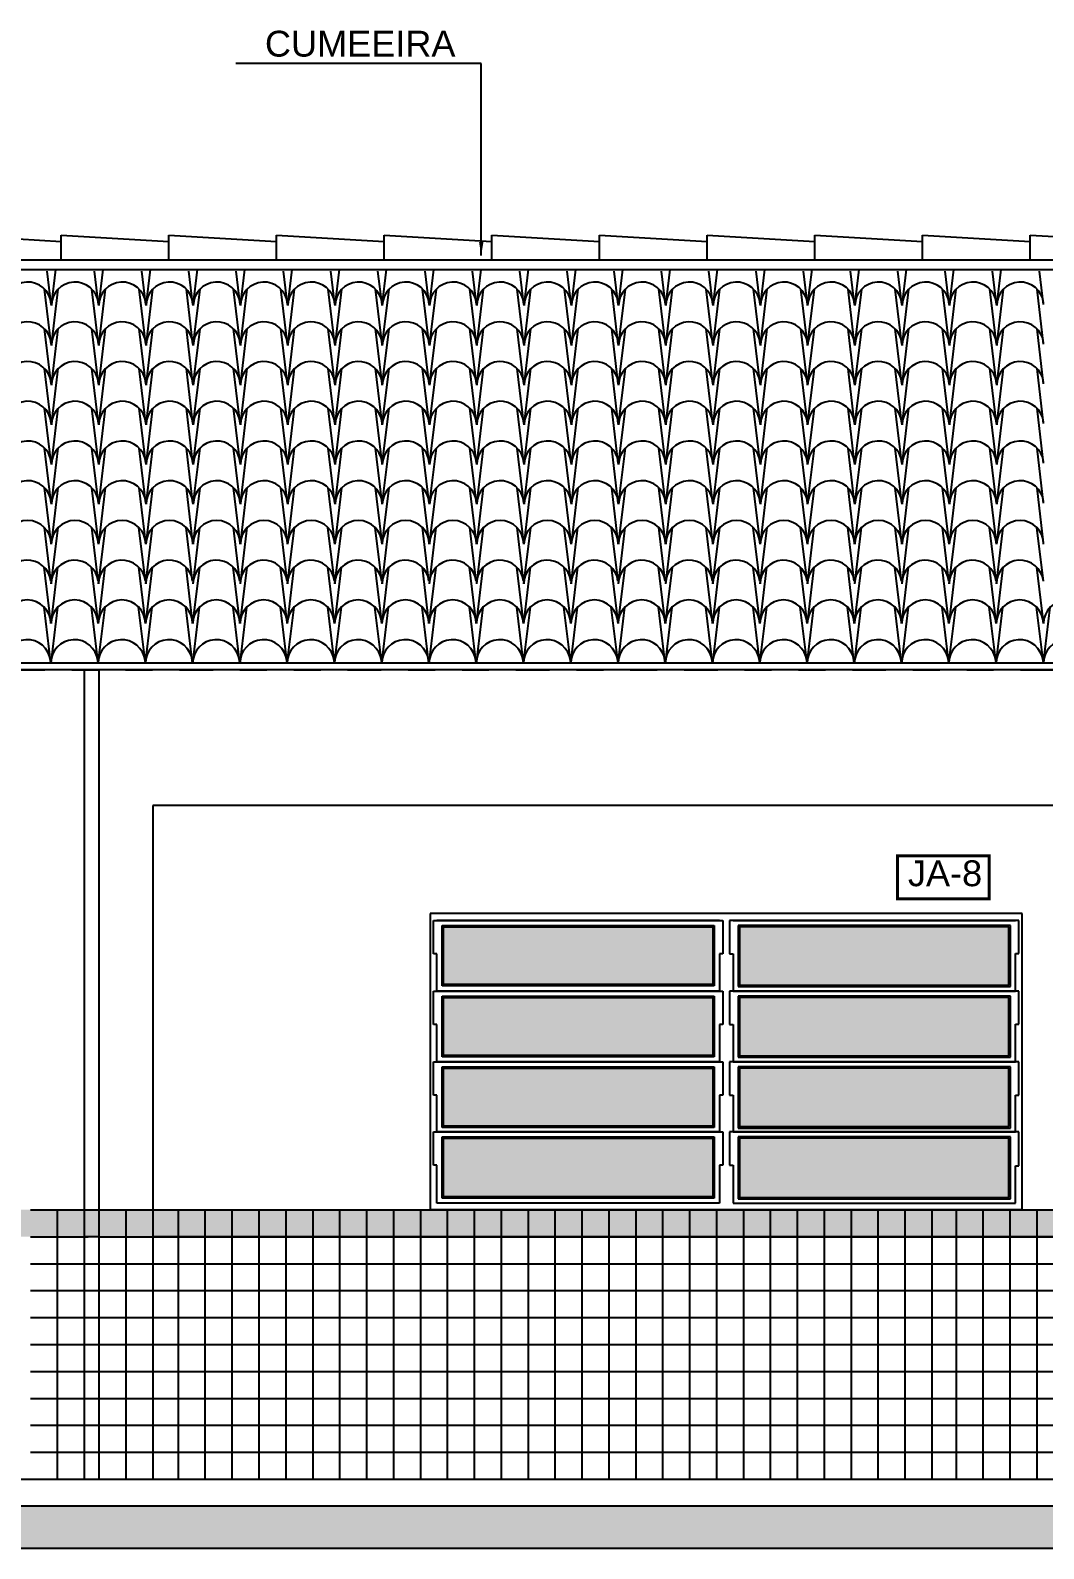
# Model space of a CAD drawing. Extents: x 183 to 373, y 23 to 105.
# Drawn here: x 240.95 to 244.71, y 46.32 to 51.96 of the extents above; entities that cross this region are included whole.
import ezdxf

# ---------------------------------------------------------------- set-up
doc = ezdxf.new("R2010")
doc.units = 0
doc.header["$LTSCALE"] = 0.005
doc.linetypes.add('C5', pattern=[60, 50, -5, 0, -5])
doc.linetypes.add('TRAÇO-2PTOS_P', pattern=[0.625, 0.25, -0.125, 0, -0.125, 0, -0.125])
doc.layers.get('0').update_dxf_attribs({"linetype": 'CONTINUOUS'})
for name, color, linetype in [('01', 1, 'CONTINUOUS'), ('0_HATCH', 1, 'CONTINUOUS'), ('252', 252, 'CONTINUOUS'), ('A-01', 1, 'CONTINUOUS'), ('A-CHAO_FACHADA', 8, 'CONTINUOUS'), ('A-COTAS', 1, 'CONTINUOUS'), ('A-HACH', 1, 'CONTINUOUS'), ('ARQ-EXO-1_100', 251, 'C5'), ('ARQ-SMB-1_100', 1, 'CONTINUOUS'), ('ARQ-TXT-1_075', 2, 'CONTINUOUS'), ('BL-AR-TELHA 2', 2, 'CONTINUOUS'), ('TELHA', 3, 'CONTINUOUS')]:
    doc.layers.add(name, color=color, linetype=linetype)
doc.styles.add('ESC-50-A20', font='arial.ttf', dxfattribs={"height": 0.1})
doc.styles.add('FNDE Texto Cota 0025', font='verdana.ttf', dxfattribs={"height": 0.04})
doc.dimstyles.new('FNDE 1-0025', dxfattribs={"dimscale": 5, "dimtxt": 0.04, "dimasz": 0.01, "dimexe": 0.15, "dimexo": 0.15, "dimgap": 0.005, "dimtad": 1, "dimzin": 1, "dimdsep": 46, "dimtxsty": 'FNDE Texto Cota 0025', "dimblk": 'tic', "dimcen": 0.015, "dimdle": 0.15, "dimse1": 1, "dimse2": 1, "dimclrd": 251, "dimclre": 251, "dimclrt": 256, "dimaunit": 1, "dimadec": 3, "dimazin": 0, "dimtfac": 1, "dimtix": 1, "dimtmove": 2, "dimatfit": 3, "dimfxl": 0.15, "dimtvp": 1, "dimtolj": 1, "dimtzin": 0, "dimarcsym": 0})

# ---------------------------------------------------------------- blocks, each defined once
blk = doc.blocks.new('tic')
at = {"color": 251}
for p, q in [((-1, 0), (1, 0)), ((0, -1), (0, 1))]:
    blk.add_line(p, q, dxfattribs=at)
blk.add_line((-0.6, -0.6), (0.6, 0.6))

msp = doc.modelspace()

# ---------------------------------------------------------------- hatches: boundary and pattern name
at = {"layer": '0_HATCH'}
h = msp.add_hatch(color=160, dxfattribs=at)
h.paths.add_polyline_path([(238.3977, 47.4803), (238.3977, 47.5803), (236.9564, 47.5803), (236.9564, 47.4803)])
h.paths.add_polyline_path([(240.9473, 47.4803), (240.9473, 47.5803), (238.5973, 47.5803), (238.5973, 47.4803)])
h.paths.add_polyline_path([(241.2023, 47.4803), (241.2023, 47.5803), (241.1473, 47.5803), (241.1473, 47.4803)])
h.paths.add_polyline_path([(245.4323, 47.5803), (245.4323, 47.4803), (248.2814, 47.4803), (248.2814, 47.5803)])
h.paths.add_polyline_path([(245.2323, 47.4803), (245.2323, 47.5803), (241.4023, 47.5803), (241.4023, 47.4803)])
h = msp.add_hatch(color=160, dxfattribs=at)
h.paths.add_polyline_path([(241.0473, 47.5803), (240.9473, 47.5803), (240.9473, 47.4803), (241.0473, 47.4803)])
h.paths.add_polyline_path([(241.1473, 47.5803), (241.0473, 47.5803), (241.0473, 47.4803), (241.1473, 47.4803)])
h = msp.add_hatch(color=160, dxfattribs=at)
h.paths.add_polyline_path([(241.3023, 47.5803), (241.2023, 47.5803), (241.2023, 47.4803), (241.3023, 47.4803)])
h.paths.add_polyline_path([(241.4023, 47.5803), (241.3023, 47.5803), (241.3023, 47.4803), (241.4023, 47.4803)])
at = {"layer": 'A-COTAS'}
h = msp.add_hatch(color=252, dxfattribs=at)
h.set_gradient(color1=(91, 91, 91), one_color=1, tint=1, name='INVHEMISPHERICAL')
h.paths.add_polyline_path([(242.4817, 48.6309), (242.4817, 48.4164), (243.4829, 48.4164), (243.4829, 48.6309)])
h.paths.add_polyline_path([(242.4817, 48.3684), (242.4817, 48.1539), (243.4829, 48.1539), (243.4829, 48.3684)])
h.paths.add_polyline_path([(242.4817, 48.1059), (242.4817, 47.8914), (243.4829, 47.8914), (243.4829, 48.1059)])
h.paths.add_polyline_path([(242.4817, 47.8459), (242.4817, 47.6289), (243.4829, 47.6289), (243.4829, 47.8459)])
h.paths.add_polyline_path([(244.5829, 48.4141), (244.5829, 48.6309), (243.5817, 48.6309), (243.5817, 48.4141)])
h.paths.add_polyline_path([(244.5829, 48.1516), (244.5829, 48.3684), (243.5817, 48.3684), (243.5817, 48.1516)])
h.paths.add_polyline_path([(244.5829, 47.8891), (244.5829, 48.1059), (243.5817, 48.1059), (243.5817, 47.8891)])
h.paths.add_polyline_path([(243.5817, 47.8459), (243.5817, 47.6266), (244.5829, 47.6266), (244.5829, 47.8459)])
at = {"layer": 'A-HACH'}
msp.add_hatch(color=254, dxfattribs=at).paths.add_polyline_path([(206.7713, 46.4803), (206.7713, 46.3223), (267.1607, 46.3223), (267.1607, 46.4803)])

# ---------------------------------------------------------------- linework, layer by layer
at = {"layer": '01', "color": 251}
for p, q in [((240.9473, 47.5803), (241.1473, 47.5803)), ((241.0473, 47.5803), (241.0473, 46.5803)), ((241.2023, 47.5803, 13.2905), (241.4023, 47.5803, 13.2905)), ((241.3023, 47.5803, 13.2905), (241.3023, 46.5803, 13.2905)), ((240.9473, 47.4803), (241.1473, 47.4803)), ((241.1473, 47.4803, -6.6453), (241.1623, 47.4803, -6.6453)), ((241.2023, 47.4803, 13.2905), (241.4023, 47.4803, 13.2905)), ((241.4023, 47.4803, -6.6453), (245.2323, 47.4803, -6.6453)), ((240.9473, 47.3803), (241.1473, 47.3803)), ((241.2023, 47.3803, 13.2905), (241.4023, 47.3803, 13.2905)), ((240.9473, 47.2803), (241.1473, 47.2803)), ((241.2023, 47.2803, 13.2905), (241.4023, 47.2803, 13.2905)), ((240.9473, 47.1803), (241.1473, 47.1803)), ((241.2023, 47.1803, 13.2905), (241.4023, 47.1803, 13.2905)), ((240.9473, 47.0803), (241.1473, 47.0803)), ((241.2023, 47.0803, 13.2905), (241.4023, 47.0803, 13.2905)), ((240.9473, 46.9803), (241.1473, 46.9803)), ((241.2023, 46.9803, 13.2905), (241.4023, 46.9803, 13.2905)), ((240.9473, 46.8803), (241.1473, 46.8803)), ((241.2023, 46.8803, 13.2905), (241.4023, 46.8803, 13.2905)), ((240.9473, 46.7803), (241.1473, 46.7803)), ((241.2023, 46.7803, 13.2905), (241.4023, 46.7803, 13.2905)), ((240.9473, 46.6803), (241.1473, 46.6803)), ((241.2023, 46.6803, 13.2905), (241.4023, 46.6803, 13.2905))]:
    msp.add_line(p, q, dxfattribs=at)
at = {"layer": '01', "color": 251, "elevation": 3.3226}
msp.add_lwpolyline([(241.3973, 47.5803), (241.4023, 47.5803)], dxfattribs=at)
at = {"layer": '252', "linetype": 'Continuous'}
for p, q in [((241.4973, 46.5803, 13.2905), (241.4973, 47.5803, 13.2905)), ((241.5973, 46.5803, 13.2905), (241.5973, 47.5803, 13.2905)), ((241.6973, 46.5803, 13.2905), (241.6973, 47.5803, 13.2905)), ((241.7973, 46.5803, 13.2905), (241.7973, 47.5803, 13.2905)), ((241.8973, 46.5803, 13.2905), (241.8973, 47.5803, 13.2905)), ((241.9973, 46.5803, 13.2905), (241.9973, 47.5803, 13.2905)), ((241.9973, 46.5803, 13.2905), (241.9973, 47.5803, 13.2905)), ((242.0973, 46.5803, 13.2905), (242.0973, 47.5803, 13.2905)), ((242.1973, 46.5803, 13.2905), (242.1973, 47.5803, 13.2905)), ((242.2973, 46.5803, 13.2905), (242.2973, 47.5803, 13.2905)), ((242.2973, 46.5803, 13.2905), (242.2973, 47.5803, 13.2905)), ((242.3973, 46.5803, 13.2905), (242.3973, 47.5803, 13.2905)), ((242.4973, 46.5803, 13.2905), (242.4973, 47.5803, 13.2905)), ((242.5973, 46.5803, 13.2905), (242.5973, 47.5803, 13.2905)), ((242.6973, 46.5803, 13.2905), (242.6973, 47.5803, 13.2905)), ((242.7973, 46.5803, 13.2905), (242.7973, 47.5803, 13.2905)), ((242.8973, 46.5803, 13.2905), (242.8973, 47.5803, 13.2905)), ((242.9973, 46.5803, 13.2905), (242.9973, 47.5803, 13.2905)), ((243.0973, 46.5803, 13.2905), (243.0973, 47.5803, 13.2905)), ((243.1973, 46.5803, 13.2905), (243.1973, 47.5803, 13.2905)), ((243.2973, 46.5803, 13.2905), (243.2973, 47.5803, 13.2905)), ((243.3973, 46.5803, 13.2905), (243.3973, 47.5803, 13.2905)), ((243.4973, 46.5803, 13.2905), (243.4973, 47.5803, 13.2905)), ((243.5973, 46.5803, 13.2905), (243.5973, 47.5803, 13.2905)), ((243.6973, 46.5803, 13.2905), (243.6973, 47.5803, 13.2905)), ((243.7973, 46.5803, 13.2905), (243.7973, 47.5803, 13.2905)), ((243.8973, 46.5803, 13.2905), (243.8973, 47.5803, 13.2905)), ((243.8973, 46.5803, 13.2905), (243.8973, 47.5803, 13.2905)), ((243.9973, 46.5803, 13.2905), (243.9973, 47.5803, 13.2905)), ((244.0973, 46.5803, 13.2905), (244.0973, 47.5803, 13.2905)), ((244.1973, 46.5803, 13.2905), (244.1973, 47.5803, 13.2905)), ((244.1973, 46.5803, 13.2905), (244.1973, 47.5803, 13.2905)), ((244.2973, 46.5803, 13.2905), (244.2973, 47.5803, 13.2905)), ((244.3873, 46.5803, 16.6132), (244.3873, 47.5803, 16.6132)), ((244.4873, 46.5803, 16.6132), (244.4873, 47.5803, 16.6132)), ((244.5873, 46.5803, 16.6132), (244.5873, 47.5803, 16.6132)), ((244.6873, 46.5803, 16.6132), (244.6873, 47.5803, 16.6132)), ((241.1473, 47.3803, -0.6434), (241.2023, 47.3803, -0.6523)), ((241.4023, 47.3803, -0.6848), (245.2323, 47.3803, -1.3071)), ((241.1473, 47.2803, -0.6434), (241.2023, 47.2803, -0.6523)), ((241.4023, 47.2803, -0.6848), (245.2323, 47.2803, -1.3071)), ((241.1473, 47.1803, -0.6434), (241.2023, 47.1803, -0.6523)), ((241.4023, 47.1803, -0.6848), (245.2323, 47.1803, -1.3071)), ((241.1473, 47.0803, -0.6434), (241.2023, 47.0803, -0.6523)), ((241.4023, 47.0803, -0.6848), (245.2323, 47.0803, -1.3071)), ((241.1473, 46.9803, -0.6434), (241.2023, 46.9803, -0.6523)), ((241.4023, 46.9803, -0.6848), (245.2323, 46.9803, -1.3071)), ((241.1473, 46.8803, -0.6434), (241.2023, 46.8803, -0.6523)), ((241.4023, 46.8803, -0.6848), (245.2323, 46.8803, -1.3071)), ((241.1473, 46.7803, -0.6434), (241.2023, 46.7803, -0.6523)), ((241.4023, 46.7803, -0.6848), (245.2323, 46.7803, -1.3071)), ((241.1473, 46.6803, -0.6434), (241.2023, 46.6803, -0.6523)), ((241.4023, 46.6803, -0.6848), (245.2323, 46.6803, -1.3071))]:
    msp.add_line(p, q, dxfattribs=at)
at = {"layer": '252', "linetype": 'Continuous', "elevation": 3.3226}
for points in [[(241.1473, 47.5803), (241.2023, 47.5803)], [(241.4023, 47.5803), (245.2323, 47.5803)], [(241.2023, 47.4803), (241.1473, 47.4803)], [(245.2323, 47.4803), (241.4023, 47.4803)]]:
    msp.add_lwpolyline(points, dxfattribs=at)
at = {"layer": 'A-01', "color": 3}
for p, q in [((240.6621, 51.1998), (241.0621, 51.1753)), ((241.0621, 51.1077), (241.0621, 51.1998)), ((241.0621, 51.1998), (241.4621, 51.1753)), ((241.4621, 51.1077), (241.4621, 51.1998)), ((241.4621, 51.1998), (241.8621, 51.1753)), ((241.8621, 51.1077), (241.8621, 51.1998)), ((241.8621, 51.1998), (242.2621, 51.1753)), ((242.2621, 51.1077), (242.2621, 51.1998)), ((242.2621, 51.1998), (242.6621, 51.1753)), ((242.6621, 51.1077), (242.6621, 51.1998)), ((242.6621, 51.1998), (243.0621, 51.1753)), ((243.0621, 51.1077), (243.0621, 51.1998)), ((243.0621, 51.1998), (243.4621, 51.1753)), ((243.4621, 51.1077), (243.4621, 51.1998)), ((243.4621, 51.1998), (243.8621, 51.1753)), ((243.8621, 51.1077), (243.8621, 51.1998)), ((243.8621, 51.1998), (244.2621, 51.1753)), ((244.2621, 51.1077), (244.2621, 51.1998)), ((244.2621, 51.1998), (244.6621, 51.1753)), ((244.6621, 51.1077), (244.6621, 51.1998)), ((244.6621, 51.1998), (245.0621, 51.1753)), ((212.5123, 51.1077), (261.8473, 51.1077)), ((212.5123, 51.0717), (261.8473, 51.0717)), ((241.1473, 49.5853), (241.1473, 46.5803)), ((241.2023, 46.5803, 13.2905), (241.2023, 49.5853, 13.2905)), ((241.4023, 49.0811, 13.2905), (241.4023, 46.5803, 13.2905)), ((245.2323, 49.0811), (241.4023, 49.0811))]:
    msp.add_line(p, q, dxfattribs=at)
at = {"layer": 'A-01', "color": 5}
msp.add_line((208.0123, 46.5803), (266.3623, 46.5803), dxfattribs=at)
at = {"layer": 'A-01', "color": 8}
msp.add_line((267.1607, 46.3223), (206.7713, 46.3223), dxfattribs=at)
at = {"layer": 'A-CHAO_FACHADA', "color": 6}
msp.add_line((267.1607, 46.4803), (206.7713, 46.4803), dxfattribs=at)
at = {"layer": 'A-COTAS'}
for p, q in [((244.6323, 48.6803, 19.9358), (242.4323, 48.6803, 19.9358)), ((242.4323, 48.6803, 19.9358), (242.4323, 47.5803, 19.9358)), ((242.445, 48.6549, 19.9358), (243.5196, 48.6549, 19.9358)), ((242.445, 48.5314, 19.9358), (242.445, 48.6549, 19.9358)), ((243.5069, 48.6549, 19.9358), (242.4577, 48.6549, 19.9358)), ((243.5196, 48.6549, 19.9358), (243.5196, 48.5314, 19.9358)), ((244.6196, 48.6549, 19.9358), (243.545, 48.6549, 19.9358)), ((243.545, 48.6549, 19.9358), (243.545, 48.5314, 19.9358)), ((243.5577, 48.6549, 19.9358), (244.6069, 48.6549, 19.9358)), ((244.6196, 48.5316, 19.9358), (244.6196, 48.6549, 19.9358)), ((244.6323, 47.5803, 19.9358), (244.6323, 48.6803, 19.9358)), ((242.4767, 48.6359, 19.9358), (243.4879, 48.6359, 19.9358)), ((242.4767, 48.4114, 19.9358), (242.4767, 48.6359, 19.9358)), ((242.4817, 48.6309, 19.9358), (243.4829, 48.6309, 19.9358)), ((242.4817, 48.4164, 19.9358), (242.4817, 48.6309, 19.9358)), ((243.4829, 48.6309, 19.9358), (243.4829, 48.4164, 19.9358)), ((243.4879, 48.6359, 19.9358), (243.4879, 48.4114, 19.9358)), ((244.5879, 48.6359, 19.9358), (243.5767, 48.6359, 19.9358)), ((243.5767, 48.6359, 19.9358), (243.5767, 48.4091, 19.9358)), ((244.5829, 48.6309, 19.9358), (243.5817, 48.6309, 19.9358)), ((243.5817, 48.6309, 19.9358), (243.5817, 48.4141, 19.9358)), ((244.5829, 48.4141, 19.9358), (244.5829, 48.6309, 19.9358)), ((244.5879, 48.4091, 19.9358), (244.5879, 48.6359, 19.9358)), ((242.4577, 48.5314, 19.9358), (242.445, 48.5314, 19.9358)), ((242.4577, 48.3924, 19.9358), (242.4577, 48.5314, 19.9358)), ((243.5196, 48.5314, 19.9358), (243.5069, 48.5314, 19.9358)), ((243.5069, 48.5314, 19.9358), (243.5069, 48.3924, 19.9358)), ((243.545, 48.5314, 19.9358), (243.5577, 48.5314, 19.9358)), ((243.5577, 48.5314, 19.9358), (243.5577, 48.3924, 19.9358)), ((244.6069, 48.3924, 19.9358), (244.6069, 48.5316, 19.9358)), ((244.6069, 48.5316, 19.9358), (244.6196, 48.5316, 19.9358)), ((242.445, 48.3924, 19.9358), (243.5196, 48.3924, 19.9358)), ((242.445, 48.2689, 19.9358), (242.445, 48.3924, 19.9358)), ((243.5069, 48.3924, 19.9358), (242.4577, 48.3924, 19.9358)), ((243.5069, 48.3924, 19.9358), (242.4577, 48.3924, 19.9358)), ((243.4879, 48.4114, 19.9358), (242.4767, 48.4114, 19.9358)), ((242.4767, 48.3734, 19.9358), (243.4879, 48.3734, 19.9358)), ((242.4767, 48.1489, 19.9358), (242.4767, 48.3734, 19.9358)), ((243.4829, 48.4164, 19.9358), (242.4817, 48.4164, 19.9358)), ((243.4879, 48.3734, 19.9358), (243.4879, 48.1489, 19.9358)), ((243.5196, 48.3924, 19.9358), (243.5196, 48.2689, 19.9358)), ((244.6196, 48.3924, 19.9358), (243.545, 48.3924, 19.9358)), ((243.545, 48.3924, 19.9358), (243.545, 48.2689, 19.9358)), ((243.5577, 48.3924, 19.9358), (244.6069, 48.3924, 19.9358)), ((243.5577, 48.3924, 19.9358), (244.6069, 48.3924, 19.9358)), ((243.5767, 48.4091, 19.9358), (244.5879, 48.4091, 19.9358)), ((244.5879, 48.3734, 19.9358), (243.5767, 48.3734, 19.9358)), ((243.5767, 48.3734, 19.9358), (243.5767, 48.1466, 19.9358)), ((243.5817, 48.4141, 19.9358), (244.5829, 48.4141, 19.9358)), ((244.5879, 48.1466, 19.9358), (244.5879, 48.3734, 19.9358)), ((244.6196, 48.2691, 19.9358), (244.6196, 48.3924, 19.9358)), ((242.4817, 48.3684, 19.9358), (243.4829, 48.3684, 19.9358)), ((242.4817, 48.1539, 19.9358), (242.4817, 48.3684, 19.9358)), ((243.4829, 48.3684, 19.9358), (243.4829, 48.1539, 19.9358)), ((244.5829, 48.3684, 19.9358), (243.5817, 48.3684, 19.9358)), ((243.5817, 48.3684, 19.9358), (243.5817, 48.1516, 19.9358)), ((244.5829, 48.1516, 19.9358), (244.5829, 48.3684, 19.9358)), ((242.4577, 48.2689, 19.9358), (242.445, 48.2689, 19.9358)), ((242.4577, 48.1299, 19.9358), (242.4577, 48.2689, 19.9358)), ((243.5196, 48.2689, 19.9358), (243.5069, 48.2689, 19.9358)), ((243.5069, 48.2689, 19.9358), (243.5069, 48.1299, 19.9358)), ((243.545, 48.2689, 19.9358), (243.5577, 48.2689, 19.9358)), ((243.5577, 48.2689, 19.9358), (243.5577, 48.1299, 19.9358)), ((244.6069, 48.1299, 19.9358), (244.6069, 48.2691, 19.9358)), ((244.6069, 48.2691, 19.9358), (244.6196, 48.2691, 19.9358)), ((243.4879, 48.1489, 19.9358), (242.4767, 48.1489, 19.9358)), ((243.4829, 48.1539, 19.9358), (242.4817, 48.1539, 19.9358)), ((243.5767, 48.1466, 19.9358), (244.5879, 48.1466, 19.9358)), ((243.5817, 48.1516, 19.9358), (244.5829, 48.1516, 19.9358)), ((242.445, 48.1299, 19.9358), (243.5196, 48.1299, 19.9358)), ((242.445, 48.0064, 19.9358), (242.445, 48.1299, 19.9358)), ((243.5069, 48.1299, 19.9358), (242.4577, 48.1299, 19.9358)), ((243.5069, 48.1299, 19.9358), (242.4577, 48.1299, 19.9358)), ((242.4767, 48.1109, 19.9358), (243.4879, 48.1109, 19.9358)), ((242.4767, 47.8864, 19.9358), (242.4767, 48.1109, 19.9358)), ((242.4817, 48.1059, 19.9358), (243.4829, 48.1059, 19.9358)), ((242.4817, 47.8914, 19.9358), (242.4817, 48.1059, 19.9358)), ((243.4829, 48.1059, 19.9358), (243.4829, 47.8914, 19.9358)), ((243.4879, 48.1109, 19.9358), (243.4879, 47.8864, 19.9358)), ((243.5196, 48.1299, 19.9358), (243.5196, 48.0064, 19.9358)), ((244.6196, 48.1299, 19.9358), (243.545, 48.1299, 19.9358)), ((243.545, 48.1299, 19.9358), (243.545, 48.0064, 19.9358)), ((243.5577, 48.1299, 19.9358), (244.6069, 48.1299, 19.9358)), ((243.5577, 48.1299, 19.9358), (244.6069, 48.1299, 19.9358)), ((244.5879, 48.1109, 19.9358), (243.5767, 48.1109, 19.9358)), ((243.5767, 48.1109, 19.9358), (243.5767, 47.8841, 19.9358)), ((244.5829, 48.1059, 19.9358), (243.5817, 48.1059, 19.9358)), ((243.5817, 48.1059, 19.9358), (243.5817, 47.8891, 19.9358)), ((244.5829, 47.8891, 19.9358), (244.5829, 48.1059, 19.9358)), ((244.5879, 47.8841, 19.9358), (244.5879, 48.1109, 19.9358)), ((244.6196, 48.0066, 19.9358), (244.6196, 48.1299, 19.9358)), ((242.4577, 48.0064, 19.9358), (242.445, 48.0064, 19.9358)), ((242.4577, 47.8699, 19.9358), (242.4577, 48.0064, 19.9358)), ((243.5196, 48.0064, 19.9358), (243.5069, 48.0064, 19.9358)), ((243.5069, 48.0064, 19.9358), (243.5069, 47.8699, 19.9358)), ((243.545, 48.0064, 19.9358), (243.5577, 48.0064, 19.9358)), ((243.5577, 48.0064, 19.9358), (243.5577, 47.8699, 19.9358)), ((244.6069, 47.8699, 19.9358), (244.6069, 48.0066, 19.9358)), ((244.6069, 48.0066, 19.9358), (244.6196, 48.0066, 19.9358)), ((242.445, 47.8699, 19.9358), (243.5196, 47.8699, 19.9358)), ((242.445, 47.7464, 19.9358), (242.445, 47.8699, 19.9358)), ((243.5069, 47.8699, 19.9358), (242.4577, 47.8699, 19.9358)), ((243.5069, 47.8699, 19.9358), (242.4577, 47.8699, 19.9358)), ((243.4879, 47.8864, 19.9358), (242.4767, 47.8864, 19.9358)), ((243.4829, 47.8914, 19.9358), (242.4817, 47.8914, 19.9358)), ((243.5196, 47.8699, 19.9358), (243.5196, 47.7464, 19.9358)), ((244.6196, 47.8699, 19.9358), (243.545, 47.8699, 19.9358)), ((243.545, 47.8699, 19.9358), (243.545, 47.7464, 19.9358)), ((243.5577, 47.8699, 19.9358), (244.6069, 47.8699, 19.9358)), ((243.5577, 47.8699, 19.9358), (244.6069, 47.8699, 19.9358)), ((243.5767, 47.8841, 19.9358), (244.5879, 47.8841, 19.9358)), ((243.5817, 47.8891, 19.9358), (244.5829, 47.8891, 19.9358)), ((244.6196, 47.7441, 19.9358), (244.6196, 47.8699, 19.9358)), ((242.4767, 47.8509, 19.9358), (243.4879, 47.8509, 19.9358)), ((242.4767, 47.6239, 19.9358), (242.4767, 47.8509, 19.9358)), ((242.4817, 47.8459, 19.9358), (243.4829, 47.8459, 19.9358)), ((242.4817, 47.6289, 19.9358), (242.4817, 47.8459, 19.9358)), ((243.4829, 47.8459, 19.9358), (243.4829, 47.6289, 19.9358)), ((243.4879, 47.8509, 19.9358), (243.4879, 47.6239, 19.9358)), ((244.5879, 47.8509, 19.9358), (243.5767, 47.8509, 19.9358)), ((243.5767, 47.8509, 19.9358), (243.5767, 47.6216, 19.9358)), ((244.5829, 47.8459, 19.9358), (243.5817, 47.8459, 19.9358)), ((243.5817, 47.8459, 19.9358), (243.5817, 47.6266, 19.9358)), ((244.5829, 47.6266, 19.9358), (244.5829, 47.8459, 19.9358)), ((244.5879, 47.6216, 19.9358), (244.5879, 47.8509, 19.9358)), ((242.4577, 47.7464, 19.9358), (242.445, 47.7464, 19.9358)), ((242.4577, 47.6049, 19.9358), (242.4577, 47.7464, 19.9358)), ((243.5196, 47.7464, 19.9358), (243.5069, 47.7464, 19.9358)), ((243.5069, 47.7464, 19.9358), (243.5069, 47.6049, 19.9358)), ((243.545, 47.7464, 19.9358), (243.5577, 47.7464, 19.9358)), ((243.5577, 47.7464, 19.9358), (243.5577, 47.6049, 19.9358)), ((244.6069, 47.6049, 19.9358), (244.6069, 47.7441, 19.9358)), ((244.6069, 47.7441, 19.9358), (244.6196, 47.7441, 19.9358)), ((244.6323, 47.5803, 19.9358), (242.4323, 47.5803, 19.9358)), ((243.5069, 47.6049, 19.9358), (242.4577, 47.6049, 19.9358)), ((243.4879, 47.6239, 19.9358), (242.4767, 47.6239, 19.9358)), ((243.4829, 47.6289, 19.9358), (242.4817, 47.6289, 19.9358)), ((243.5577, 47.6049, 19.9358), (244.6069, 47.6049, 19.9358)), ((243.5767, 47.6216, 19.9358), (244.5879, 47.6216, 19.9358)), ((243.5817, 47.6266, 19.9358), (244.5829, 47.6266, 19.9358))]:
    msp.add_line(p, q, dxfattribs=at)
at = {"layer": 'ARQ-EXO-1_100', "color": 252, "linetype": 'TRAÇO-2PTOS_P', "ltscale": 100}
for p, q in [((205.8759, 49.5853), (267.1857, 49.5853)), ((205.8759, 46.5803), (267.1857, 46.5803))]:
    msp.add_line(p, q, dxfattribs=at)
at = {"layer": 'ARQ-SMB-1_100', "color": 252, "ltscale": 10, "const_width": 0.0107, "elevation": 19.9358}
msp.add_lwpolyline([(244.1686, 48.7349), (244.5096, 48.7349), (244.5096, 48.8949), (244.1686, 48.8949)], close=True, dxfattribs=at)
at = {"layer": 'BL-AR-TELHA 2'}
for p, q in [((241.0247, 50.9423), (241.0098, 51.066)), ((241.0258, 50.9375), (241.0419, 51.0717)), ((241.2002, 50.9423), (241.1853, 51.066)), ((241.2014, 50.9375), (241.2175, 51.0717)), ((241.3758, 50.9423), (241.3609, 51.066)), ((241.3769, 50.9375), (241.3931, 51.0717)), ((241.5514, 50.9423), (241.5365, 51.066)), ((241.5525, 50.9375), (241.5687, 51.0717)), ((241.7269, 50.9423), (241.712, 51.066)), ((241.7281, 50.9375), (241.7442, 51.0717)), ((241.9025, 50.9423), (241.8876, 51.066)), ((241.9037, 50.9375), (241.9198, 51.0717)), ((242.0781, 50.9423), (242.0632, 51.066)), ((242.0792, 50.9375), (242.0954, 51.0717)), ((242.2537, 50.9423), (242.2387, 51.066)), ((242.2548, 50.9375), (242.2709, 51.0717)), ((242.4292, 50.9423), (242.4143, 51.066)), ((242.4304, 50.9375), (242.4465, 51.0717)), ((242.6048, 50.9423), (242.5899, 51.066)), ((242.6059, 50.9375), (242.6221, 51.0717)), ((242.7804, 50.9423), (242.7655, 51.066)), ((242.7815, 50.9375), (242.7976, 51.0717)), ((242.9559, 50.9423), (242.941, 51.066)), ((242.9571, 50.9375), (242.9732, 51.0717)), ((243.1315, 50.9423), (243.1166, 51.066)), ((243.1326, 50.9375), (243.1488, 51.0717)), ((243.3071, 50.9423), (243.2922, 51.066)), ((243.3082, 50.9375), (243.3244, 51.0717)), ((243.4826, 50.9423), (243.4677, 51.066)), ((243.4838, 50.9375), (243.4999, 51.0717)), ((243.6582, 50.9423), (243.6433, 51.066)), ((243.6593, 50.9375), (243.6755, 51.0717)), ((243.8338, 50.9423), (243.8189, 51.066)), ((243.8349, 50.9375), (243.8511, 51.0717)), ((244.0093, 50.9423), (243.9944, 51.066)), ((244.0105, 50.9375), (244.0266, 51.0717)), ((244.1849, 50.9423), (244.17, 51.066)), ((244.1861, 50.9375), (244.2022, 51.0717)), ((244.3605, 50.9423), (244.3456, 51.066)), ((244.3616, 50.9375), (244.3778, 51.0717)), ((244.5361, 50.9423), (244.5212, 51.066)), ((244.5372, 50.9375), (244.5533, 51.0717)), ((244.7116, 50.9423), (244.6967, 51.066)), ((241.0247, 50.7947), (241.0001, 50.9989)), ((241.0258, 50.79), (241.051, 50.9989)), ((241.2002, 50.7947), (241.1757, 50.9989)), ((241.2014, 50.79), (241.2265, 50.9989)), ((241.3758, 50.7947), (241.3512, 50.9989)), ((241.3769, 50.79), (241.4021, 50.9989)), ((241.5514, 50.7947), (241.5268, 50.9989)), ((241.5525, 50.79), (241.5777, 50.9989)), ((241.7269, 50.7947), (241.7024, 50.9989)), ((241.7281, 50.79), (241.7532, 50.9989)), ((241.9025, 50.7947), (241.8779, 50.9989)), ((241.9037, 50.79), (241.9288, 50.9989)), ((242.0781, 50.7947), (242.0535, 50.9989)), ((242.0792, 50.79), (242.1044, 50.9989)), ((242.2537, 50.7947), (242.2291, 50.9989)), ((242.2548, 50.79), (242.2799, 50.9989)), ((242.4292, 50.7947), (242.4046, 50.9989)), ((242.4304, 50.79), (242.4555, 50.9989)), ((242.6048, 50.7947), (242.5802, 50.9989)), ((242.6059, 50.79), (242.6311, 50.9989)), ((242.7804, 50.7947), (242.7558, 50.9989)), ((242.7815, 50.79), (242.8067, 50.9989)), ((242.9559, 50.7947), (242.9313, 50.9989)), ((242.9571, 50.79), (242.9822, 50.9989)), ((243.1315, 50.7947), (243.1069, 50.9989)), ((243.1326, 50.79), (243.1578, 50.9989)), ((243.3071, 50.7947), (243.2825, 50.9989)), ((243.3082, 50.79), (243.3334, 50.9989)), ((243.4826, 50.7947), (243.4581, 50.9989)), ((243.4838, 50.79), (243.5089, 50.9989)), ((243.6582, 50.7947), (243.6336, 50.9989)), ((243.6593, 50.79), (243.6845, 50.9989)), ((243.8338, 50.7947), (243.8092, 50.9989)), ((243.8349, 50.79), (243.8601, 50.9989)), ((244.0093, 50.7947), (243.9848, 50.9989)), ((244.0105, 50.79), (244.0356, 50.9989)), ((244.1849, 50.7947), (244.1603, 50.9989)), ((244.1861, 50.79), (244.2112, 50.9989)), ((244.3605, 50.7947), (244.3359, 50.9989)), ((244.3616, 50.79), (244.3868, 50.9989)), ((244.5361, 50.7947), (244.5115, 50.9989)), ((244.5372, 50.79), (244.5623, 50.9989)), ((244.7116, 50.7947), (244.687, 50.9989)), ((241.0247, 50.6472), (241.0001, 50.8514)), ((241.0258, 50.6424), (241.051, 50.8514)), ((241.2002, 50.6472), (241.1757, 50.8514)), ((241.2014, 50.6424), (241.2265, 50.8514)), ((241.3758, 50.6472), (241.3512, 50.8514)), ((241.3769, 50.6424), (241.4021, 50.8514)), ((241.5514, 50.6472), (241.5268, 50.8514)), ((241.5525, 50.6424), (241.5777, 50.8514)), ((241.7269, 50.6472), (241.7024, 50.8514)), ((241.7281, 50.6424), (241.7532, 50.8514)), ((241.9025, 50.6472), (241.8779, 50.8514)), ((241.9037, 50.6424), (241.9288, 50.8514)), ((242.0781, 50.6472), (242.0535, 50.8514)), ((242.0792, 50.6424), (242.1044, 50.8514)), ((242.2537, 50.6472), (242.2291, 50.8514)), ((242.2548, 50.6424), (242.2799, 50.8514)), ((242.4292, 50.6472), (242.4046, 50.8514)), ((242.4304, 50.6424), (242.4555, 50.8514)), ((242.6048, 50.6472), (242.5802, 50.8514)), ((242.6059, 50.6424), (242.6311, 50.8514)), ((242.7804, 50.6472), (242.7558, 50.8514)), ((242.7815, 50.6424), (242.8067, 50.8514)), ((242.9559, 50.6472), (242.9313, 50.8514)), ((242.9571, 50.6424), (242.9822, 50.8514)), ((243.1315, 50.6472), (243.1069, 50.8514)), ((243.1326, 50.6424), (243.1578, 50.8514)), ((243.3071, 50.6472), (243.2825, 50.8514)), ((243.3082, 50.6424), (243.3334, 50.8514)), ((243.4826, 50.6472), (243.4581, 50.8514)), ((243.4838, 50.6424), (243.5089, 50.8514)), ((243.6582, 50.6472), (243.6336, 50.8514)), ((243.6593, 50.6424), (243.6845, 50.8514)), ((243.8338, 50.6472), (243.8092, 50.8514)), ((243.8349, 50.6424), (243.8601, 50.8514)), ((244.0093, 50.6472), (243.9848, 50.8514)), ((244.0105, 50.6424), (244.0356, 50.8514)), ((244.1849, 50.6472), (244.1603, 50.8514)), ((244.1861, 50.6424), (244.2112, 50.8514)), ((244.3605, 50.6472), (244.3359, 50.8514)), ((244.3616, 50.6424), (244.3868, 50.8514)), ((244.5361, 50.6472), (244.5115, 50.8514)), ((244.5372, 50.6424), (244.5623, 50.8514)), ((244.7116, 50.6472), (244.687, 50.8514)), ((241.0247, 50.4996), (241.0001, 50.7038)), ((241.0258, 50.4949), (241.051, 50.7038)), ((241.2002, 50.4996), (241.1757, 50.7038)), ((241.2014, 50.4949), (241.2265, 50.7038)), ((241.3758, 50.4996), (241.3512, 50.7038)), ((241.3769, 50.4949), (241.4021, 50.7038)), ((241.5514, 50.4996), (241.5268, 50.7038)), ((241.5525, 50.4949), (241.5777, 50.7038)), ((241.7269, 50.4996), (241.7024, 50.7038)), ((241.7281, 50.4949), (241.7532, 50.7038)), ((241.9025, 50.4996), (241.8779, 50.7038)), ((241.9037, 50.4949), (241.9288, 50.7038)), ((242.0781, 50.4996), (242.0535, 50.7038)), ((242.0792, 50.4949), (242.1044, 50.7038)), ((242.2537, 50.4996), (242.2291, 50.7038)), ((242.2548, 50.4949), (242.2799, 50.7038)), ((242.4292, 50.4996), (242.4046, 50.7038)), ((242.4304, 50.4949), (242.4555, 50.7038)), ((242.6048, 50.4996), (242.5802, 50.7038)), ((242.6059, 50.4949), (242.6311, 50.7038)), ((242.7804, 50.4996), (242.7558, 50.7038)), ((242.7815, 50.4949), (242.8067, 50.7038)), ((242.9559, 50.4996), (242.9313, 50.7038)), ((242.9571, 50.4949), (242.9822, 50.7038)), ((243.1315, 50.4996), (243.1069, 50.7038)), ((243.1326, 50.4949), (243.1578, 50.7038)), ((243.3071, 50.4996), (243.2825, 50.7038)), ((243.3082, 50.4949), (243.3334, 50.7038)), ((243.4826, 50.4996), (243.4581, 50.7038)), ((243.4838, 50.4949), (243.5089, 50.7038)), ((243.6582, 50.4996), (243.6336, 50.7038)), ((243.6593, 50.4949), (243.6845, 50.7038)), ((243.8338, 50.4996), (243.8092, 50.7038)), ((243.8349, 50.4949), (243.8601, 50.7038)), ((244.0093, 50.4996), (243.9848, 50.7038)), ((244.0105, 50.4949), (244.0356, 50.7038)), ((244.1849, 50.4996), (244.1603, 50.7038)), ((244.1861, 50.4949), (244.2112, 50.7038)), ((244.3605, 50.4996), (244.3359, 50.7038)), ((244.3616, 50.4949), (244.3868, 50.7038)), ((244.5361, 50.4996), (244.5115, 50.7038)), ((244.5372, 50.4949), (244.5623, 50.7038)), ((244.7116, 50.4996), (244.687, 50.7038)), ((241.0247, 50.3521), (241.0001, 50.5563)), ((241.0258, 50.3473), (241.051, 50.5563)), ((241.2002, 50.3521), (241.1757, 50.5563)), ((241.2014, 50.3473), (241.2265, 50.5563)), ((241.3758, 50.3521), (241.3512, 50.5563)), ((241.3769, 50.3473), (241.4021, 50.5563)), ((241.5514, 50.3521), (241.5268, 50.5563)), ((241.5525, 50.3473), (241.5777, 50.5563)), ((241.7269, 50.3521), (241.7024, 50.5563)), ((241.7281, 50.3473), (241.7532, 50.5563)), ((241.9025, 50.3521), (241.8779, 50.5563)), ((241.9037, 50.3473), (241.9288, 50.5563)), ((242.0781, 50.3521), (242.0535, 50.5563)), ((242.0792, 50.3473), (242.1044, 50.5563)), ((242.2537, 50.3521), (242.2291, 50.5563)), ((242.2548, 50.3473), (242.2799, 50.5563)), ((242.4292, 50.3521), (242.4046, 50.5563)), ((242.4304, 50.3473), (242.4555, 50.5563)), ((242.6048, 50.3521), (242.5802, 50.5563)), ((242.6059, 50.3473), (242.6311, 50.5563)), ((242.7804, 50.3521), (242.7558, 50.5563)), ((242.7815, 50.3473), (242.8067, 50.5563)), ((242.9559, 50.3521), (242.9313, 50.5563)), ((242.9571, 50.3473), (242.9822, 50.5563)), ((243.1315, 50.3521), (243.1069, 50.5563)), ((243.1326, 50.3473), (243.1578, 50.5563)), ((243.3071, 50.3521), (243.2825, 50.5563)), ((243.3082, 50.3473), (243.3334, 50.5563)), ((243.4826, 50.3521), (243.4581, 50.5563)), ((243.4838, 50.3473), (243.5089, 50.5563)), ((243.6582, 50.3521), (243.6336, 50.5563)), ((243.6593, 50.3473), (243.6845, 50.5563)), ((243.8338, 50.3521), (243.8092, 50.5563)), ((243.8349, 50.3473), (243.8601, 50.5563)), ((244.0093, 50.3521), (243.9848, 50.5563)), ((244.0105, 50.3473), (244.0356, 50.5563)), ((244.1849, 50.3521), (244.1603, 50.5563)), ((244.1861, 50.3473), (244.2112, 50.5563)), ((244.3605, 50.3521), (244.3359, 50.5563)), ((244.3616, 50.3473), (244.3868, 50.5563)), ((244.5361, 50.3521), (244.5115, 50.5563)), ((244.5372, 50.3473), (244.5623, 50.5563)), ((244.7116, 50.3521), (244.687, 50.5563)), ((241.0247, 50.2045), (241.0001, 50.4087)), ((241.0258, 50.1998), (241.051, 50.4087)), ((241.2002, 50.2045), (241.1757, 50.4087)), ((241.2014, 50.1998), (241.2265, 50.4087)), ((241.3758, 50.2045), (241.3512, 50.4087)), ((241.3769, 50.1998), (241.4021, 50.4087)), ((241.5514, 50.2045), (241.5268, 50.4087)), ((241.5525, 50.1998), (241.5777, 50.4087)), ((241.7269, 50.2045), (241.7024, 50.4087)), ((241.7281, 50.1998), (241.7532, 50.4087)), ((241.9025, 50.2045), (241.8779, 50.4087)), ((241.9037, 50.1998), (241.9288, 50.4087)), ((242.0781, 50.2045), (242.0535, 50.4087)), ((242.0792, 50.1998), (242.1044, 50.4087)), ((242.2537, 50.2045), (242.2291, 50.4087)), ((242.2548, 50.1998), (242.2799, 50.4087)), ((242.4292, 50.2045), (242.4046, 50.4087)), ((242.4304, 50.1998), (242.4555, 50.4087)), ((242.6048, 50.2045), (242.5802, 50.4087)), ((242.6059, 50.1998), (242.6311, 50.4087)), ((242.7804, 50.2045), (242.7558, 50.4087)), ((242.7815, 50.1998), (242.8067, 50.4087)), ((242.9559, 50.2045), (242.9313, 50.4087)), ((242.9571, 50.1998), (242.9822, 50.4087)), ((243.1315, 50.2045), (243.1069, 50.4087)), ((243.1326, 50.1998), (243.1578, 50.4087)), ((243.3071, 50.2045), (243.2825, 50.4087)), ((243.3082, 50.1998), (243.3334, 50.4087)), ((243.4826, 50.2045), (243.4581, 50.4087)), ((243.4838, 50.1998), (243.5089, 50.4087)), ((243.6582, 50.2045), (243.6336, 50.4087)), ((243.6593, 50.1998), (243.6845, 50.4087)), ((243.8338, 50.2045), (243.8092, 50.4087)), ((243.8349, 50.1998), (243.8601, 50.4087)), ((244.0093, 50.2045), (243.9848, 50.4087)), ((244.0105, 50.1998), (244.0356, 50.4087)), ((244.1849, 50.2045), (244.1603, 50.4087)), ((244.1861, 50.1998), (244.2112, 50.4087)), ((244.3605, 50.2045), (244.3359, 50.4087)), ((244.3616, 50.1998), (244.3868, 50.4087)), ((244.5361, 50.2045), (244.5115, 50.4087)), ((244.5372, 50.1998), (244.5623, 50.4087)), ((244.7116, 50.2045), (244.687, 50.4087)), ((241.0247, 50.057), (241.0001, 50.2612)), ((241.0258, 50.0522), (241.051, 50.2612)), ((241.2002, 50.057), (241.1757, 50.2612)), ((241.2014, 50.0522), (241.2265, 50.2612)), ((241.3758, 50.057), (241.3512, 50.2612)), ((241.3769, 50.0522), (241.4021, 50.2612)), ((241.5514, 50.057), (241.5268, 50.2612)), ((241.5525, 50.0522), (241.5777, 50.2612)), ((241.7269, 50.057), (241.7024, 50.2612)), ((241.7281, 50.0522), (241.7532, 50.2612)), ((241.9025, 50.057), (241.8779, 50.2612)), ((241.9037, 50.0522), (241.9288, 50.2612)), ((242.0781, 50.057), (242.0535, 50.2612)), ((242.0792, 50.0522), (242.1044, 50.2612)), ((242.2537, 50.057), (242.2291, 50.2612)), ((242.2548, 50.0522), (242.2799, 50.2612)), ((242.4292, 50.057), (242.4046, 50.2612)), ((242.4304, 50.0522), (242.4555, 50.2612)), ((242.6048, 50.057), (242.5802, 50.2612)), ((242.6059, 50.0522), (242.6311, 50.2612)), ((242.7804, 50.057), (242.7558, 50.2612)), ((242.7815, 50.0522), (242.8067, 50.2612)), ((242.9559, 50.057), (242.9313, 50.2612)), ((242.9571, 50.0522), (242.9822, 50.2612)), ((243.1315, 50.057), (243.1069, 50.2612)), ((243.1326, 50.0522), (243.1578, 50.2612)), ((243.3071, 50.057), (243.2825, 50.2612)), ((243.3082, 50.0522), (243.3334, 50.2612)), ((243.4826, 50.057), (243.4581, 50.2612)), ((243.4838, 50.0522), (243.5089, 50.2612)), ((243.6582, 50.057), (243.6336, 50.2612)), ((243.6593, 50.0522), (243.6845, 50.2612)), ((243.8338, 50.057), (243.8092, 50.2612)), ((243.8349, 50.0522), (243.8601, 50.2612)), ((244.0093, 50.057), (243.9848, 50.2612)), ((244.0105, 50.0522), (244.0356, 50.2612)), ((244.1849, 50.057), (244.1603, 50.2612)), ((244.1861, 50.0522), (244.2112, 50.2612)), ((244.3605, 50.057), (244.3359, 50.2612)), ((244.3616, 50.0522), (244.3868, 50.2612)), ((244.5361, 50.057), (244.5115, 50.2612)), ((244.5372, 50.0522), (244.5623, 50.2612)), ((244.7116, 50.057), (244.687, 50.2612)), ((241.0235, 49.9142), (240.9995, 50.1136)), ((241.0252, 49.9047), (241.0504, 50.1136)), ((241.1991, 49.9142), (241.1751, 50.1136)), ((241.2008, 49.9047), (241.226, 50.1136)), ((241.3747, 49.9142), (241.3507, 50.1136)), ((241.3764, 49.9047), (241.4015, 50.1136)), ((241.5502, 49.9142), (241.5262, 50.1136)), ((241.5519, 49.9047), (241.5771, 50.1136)), ((241.7258, 49.9142), (241.7018, 50.1136)), ((241.7275, 49.9047), (241.7527, 50.1136)), ((241.9014, 49.9142), (241.8774, 50.1136)), ((241.9031, 49.9047), (241.9282, 50.1136)), ((242.0769, 49.9142), (242.0529, 50.1136)), ((242.0787, 49.9047), (242.1038, 50.1136)), ((242.2525, 49.9142), (242.2285, 50.1136)), ((242.2542, 49.9047), (242.2794, 50.1136)), ((242.4281, 49.9142), (242.4041, 50.1136)), ((242.4298, 49.9047), (242.4549, 50.1136)), ((242.6037, 49.9142), (242.5796, 50.1136)), ((242.6054, 49.9047), (242.6305, 50.1136)), ((242.7792, 49.9142), (242.7552, 50.1136)), ((242.7809, 49.9047), (242.8061, 50.1136)), ((242.9548, 49.9142), (242.9308, 50.1136)), ((242.9565, 49.9047), (242.9817, 50.1136)), ((243.1304, 49.9142), (243.1063, 50.1136)), ((243.1321, 49.9047), (243.1572, 50.1136)), ((243.3059, 49.9142), (243.2819, 50.1136)), ((243.3076, 49.9047), (243.3328, 50.1136)), ((243.4815, 49.9142), (243.4575, 50.1136)), ((243.4832, 49.9047), (243.5084, 50.1136)), ((243.6571, 49.9142), (243.6331, 50.1136)), ((243.6588, 49.9047), (243.6839, 50.1136)), ((243.8326, 49.9142), (243.8086, 50.1136)), ((243.8343, 49.9047), (243.8595, 50.1136)), ((244.0082, 49.9142), (243.9842, 50.1136)), ((244.0099, 49.9047), (244.0351, 50.1136)), ((244.1838, 49.9142), (244.1598, 50.1136)), ((244.1855, 49.9047), (244.2106, 50.1136)), ((244.3593, 49.9142), (244.3353, 50.1136)), ((244.3611, 49.9047), (244.3862, 50.1136)), ((244.5349, 49.9142), (244.5109, 50.1136)), ((244.5366, 49.9047), (244.5618, 50.1136)), ((244.7105, 49.9142), (244.6865, 50.1136)), ((241.0235, 49.7619), (240.9989, 49.9661)), ((241.0247, 49.7571), (241.0498, 49.9661)), ((241.1991, 49.7619), (241.1745, 49.9661)), ((241.2002, 49.7571), (241.2254, 49.9661)), ((241.3747, 49.7619), (241.3501, 49.9661)), ((241.3758, 49.7571), (241.401, 49.9661)), ((241.5502, 49.7619), (241.5257, 49.9661)), ((241.5514, 49.7571), (241.5765, 49.9661)), ((241.7258, 49.7619), (241.7012, 49.9661)), ((241.7269, 49.7571), (241.7521, 49.9661)), ((241.9014, 49.7619), (241.8768, 49.9661)), ((241.9025, 49.7571), (241.9277, 49.9661)), ((242.0769, 49.7619), (242.0524, 49.9661)), ((242.0781, 49.7571), (242.1032, 49.9661)), ((242.2525, 49.7619), (242.2279, 49.9661)), ((242.2537, 49.7571), (242.2788, 49.9661)), ((242.4281, 49.7619), (242.4035, 49.9661)), ((242.4292, 49.7571), (242.4544, 49.9661)), ((242.6037, 49.7619), (242.5791, 49.9661)), ((242.6048, 49.7571), (242.6299, 49.9661)), ((242.7792, 49.7619), (242.7546, 49.9661)), ((242.7804, 49.7571), (242.8055, 49.9661)), ((242.9548, 49.7619), (242.9302, 49.9661)), ((242.9559, 49.7571), (242.9811, 49.9661)), ((243.1304, 49.7619), (243.1058, 49.9661)), ((243.1315, 49.7571), (243.1567, 49.9661)), ((243.3059, 49.7619), (243.2813, 49.9661)), ((243.3071, 49.7571), (243.3322, 49.9661)), ((243.4815, 49.7619), (243.4569, 49.9661)), ((243.4826, 49.7571), (243.5078, 49.9661)), ((243.6571, 49.7619), (243.6325, 49.9661)), ((243.6582, 49.7571), (243.6834, 49.9661)), ((243.8326, 49.7619), (243.8081, 49.9661)), ((243.8338, 49.7571), (243.8589, 49.9661)), ((244.0082, 49.7619), (243.9836, 49.9661)), ((244.0093, 49.7571), (244.0345, 49.9661)), ((244.1838, 49.7619), (244.1592, 49.9661)), ((244.1849, 49.7571), (244.2101, 49.9661)), ((244.3593, 49.7619), (244.3348, 49.9661)), ((244.3605, 49.7571), (244.3856, 49.9661)), ((244.5349, 49.7619), (244.5103, 49.9661)), ((244.5361, 49.7571), (244.5612, 49.9661)), ((244.7105, 49.7619), (244.6859, 49.9661)), ((241.0235, 49.6096), (240.9984, 49.8185)), ((241.0241, 49.6096), (241.0492, 49.8185)), ((241.1991, 49.6096), (241.1739, 49.8185)), ((241.1997, 49.6096), (241.2248, 49.8185)), ((241.3747, 49.6096), (241.3495, 49.8185)), ((241.3752, 49.6096), (241.4004, 49.8185)), ((241.5502, 49.6096), (241.5251, 49.8185)), ((241.5508, 49.6096), (241.576, 49.8185)), ((241.7258, 49.6096), (241.7007, 49.8185)), ((241.7264, 49.6096), (241.7515, 49.8185)), ((241.9014, 49.6096), (241.8762, 49.8185)), ((241.9019, 49.6096), (241.9271, 49.8185)), ((242.0769, 49.6096), (242.0518, 49.8185)), ((242.0775, 49.6096), (242.1027, 49.8185)), ((242.2525, 49.6096), (242.2274, 49.8185)), ((242.2531, 49.6096), (242.2782, 49.8185)), ((242.4281, 49.6096), (242.4029, 49.8185)), ((242.4287, 49.6096), (242.4538, 49.8185)), ((242.6037, 49.6096), (242.5785, 49.8185)), ((242.6042, 49.6096), (242.6294, 49.8185)), ((242.7792, 49.6096), (242.7541, 49.8185)), ((242.7798, 49.6096), (242.8049, 49.8185)), ((242.9548, 49.6096), (242.9296, 49.8185)), ((242.9554, 49.6096), (242.9805, 49.8185)), ((243.1304, 49.6096), (243.1052, 49.8185)), ((243.1309, 49.6096), (243.1561, 49.8185)), ((243.3059, 49.6096), (243.2808, 49.8185)), ((243.3065, 49.6096), (243.3317, 49.8185)), ((243.4815, 49.6096), (243.4563, 49.8185)), ((243.4821, 49.6096), (243.5072, 49.8185)), ((243.6571, 49.6096), (243.6319, 49.8185)), ((243.6576, 49.6096), (243.6828, 49.8185)), ((243.8326, 49.6096), (243.8075, 49.8185)), ((243.8332, 49.6096), (243.8584, 49.8185)), ((244.0082, 49.6096), (243.9831, 49.8185)), ((244.0088, 49.6096), (244.0339, 49.8185)), ((244.1838, 49.6096), (244.1586, 49.8185)), ((244.1843, 49.6096), (244.2095, 49.8185)), ((244.3593, 49.6096), (244.3342, 49.8185)), ((244.3599, 49.6096), (244.3851, 49.8185)), ((244.5349, 49.6096), (244.5098, 49.8185)), ((244.5355, 49.6096), (244.5606, 49.8185)), ((244.7105, 49.6096), (244.6853, 49.8185)), ((244.7111, 49.6096), (244.7362, 49.8185))]:
    msp.add_line(p, q, dxfattribs=at)
for centre, start in [((240.9377, 50.9375), 6.5419), ((241.1133, 50.9375), 6.5419), ((241.2889, 50.9375), 6.5419), ((241.4644, 50.9375), 6.5419), ((241.64, 50.9375), 6.5419), ((241.8156, 50.9375), 6.5419), ((241.9912, 50.9375), 6.5419), ((242.1667, 50.9375), 6.5419), ((242.3423, 50.9375), 6.5419), ((242.5179, 50.9375), 6.5419), ((242.6934, 50.9375), 6.5419), ((242.869, 50.9375), 6.5419), ((243.0446, 50.9375), 6.5419), ((243.2201, 50.9375), 6.5419), ((243.3957, 50.9375), 6.5419), ((243.5713, 50.9375), 6.5419), ((243.7468, 50.9375), 6.5419), ((243.9224, 50.9375), 6.5419), ((244.098, 50.9375), 6.5419), ((244.2736, 50.9375), 6.5419), ((244.4491, 50.9375), 6.5419), ((244.6247, 50.9375), 6.5419), ((240.9377, 50.79), 6.5419), ((241.1133, 50.79), 6.5419), ((241.2889, 50.79), 6.5419), ((241.4644, 50.79), 6.5419), ((241.64, 50.79), 6.5419), ((241.8156, 50.79), 6.5419), ((241.9912, 50.79), 6.5419), ((242.1667, 50.79), 6.5419), ((242.3423, 50.79), 6.5419), ((242.5179, 50.79), 6.5419), ((242.6934, 50.79), 6.5419), ((242.869, 50.79), 6.5419), ((243.0446, 50.79), 6.5419), ((243.2201, 50.79), 6.5419), ((243.3957, 50.79), 6.5419), ((243.5713, 50.79), 6.5419), ((243.7468, 50.79), 6.5419), ((243.9224, 50.79), 6.5419), ((244.098, 50.79), 6.5419), ((244.2736, 50.79), 6.5419), ((244.4491, 50.79), 6.5419), ((244.6247, 50.79), 6.5419), ((240.9377, 50.6424), 6.5419), ((241.1133, 50.6424), 6.5419), ((241.2889, 50.6424), 6.5419), ((241.4644, 50.6424), 6.5419), ((241.64, 50.6424), 6.5419), ((241.8156, 50.6424), 6.5419), ((241.9912, 50.6424), 6.5419), ((242.1667, 50.6424), 6.5419), ((242.3423, 50.6424), 6.5419), ((242.5179, 50.6424), 6.5419), ((242.6934, 50.6424), 6.5419), ((242.869, 50.6424), 6.5419), ((243.0446, 50.6424), 6.5419), ((243.2201, 50.6424), 6.5419), ((243.3957, 50.6424), 6.5419), ((243.5713, 50.6424), 6.5419), ((243.7468, 50.6424), 6.5419), ((243.9224, 50.6424), 6.5419), ((244.098, 50.6424), 6.5419), ((244.2736, 50.6424), 6.5419), ((244.4491, 50.6424), 6.5419), ((244.6247, 50.6424), 6.5419), ((240.9377, 50.4949), 6.5419), ((241.1133, 50.4949), 6.5419), ((241.2889, 50.4949), 6.5419), ((241.4644, 50.4949), 6.5419), ((241.64, 50.4949), 6.5419), ((241.8156, 50.4949), 6.5419), ((241.9912, 50.4949), 6.5419), ((242.1667, 50.4949), 6.5419), ((242.3423, 50.4949), 6.5419), ((242.5179, 50.4949), 6.5419), ((242.6934, 50.4949), 6.5419), ((242.869, 50.4949), 6.5419), ((243.0446, 50.4949), 6.5419), ((243.2201, 50.4949), 6.5419), ((243.3957, 50.4949), 6.5419), ((243.5713, 50.4949), 6.5419), ((243.7468, 50.4949), 6.5419), ((243.9224, 50.4949), 6.5419), ((244.098, 50.4949), 6.5419), ((244.2736, 50.4949), 6.5419), ((244.4491, 50.4949), 6.5419), ((244.6247, 50.4949), 6.5419), ((240.9377, 50.3473), 6.5419), ((241.1133, 50.3473), 6.5419), ((241.2889, 50.3473), 6.5419), ((241.4644, 50.3473), 6.5419), ((241.64, 50.3473), 6.5419), ((241.8156, 50.3473), 6.5419), ((241.9912, 50.3473), 6.5419), ((242.1667, 50.3473), 6.5419), ((242.3423, 50.3473), 6.5419), ((242.5179, 50.3473), 6.5419), ((242.6934, 50.3473), 6.5419), ((242.869, 50.3473), 6.5419), ((243.0446, 50.3473), 6.5419), ((243.2201, 50.3473), 6.5419), ((243.3957, 50.3473), 6.5419), ((243.5713, 50.3473), 6.5419), ((243.7468, 50.3473), 6.5419), ((243.9224, 50.3473), 6.5419), ((244.098, 50.3473), 6.5419), ((244.2736, 50.3473), 6.5419), ((244.4491, 50.3473), 6.5419), ((244.6247, 50.3473), 6.5419), ((240.9377, 50.1998), 6.5419), ((241.1133, 50.1998), 6.5419), ((241.2889, 50.1998), 6.5419), ((241.4644, 50.1998), 6.5419), ((241.64, 50.1998), 6.5419), ((241.8156, 50.1998), 6.5419), ((241.9912, 50.1998), 6.5419), ((242.1667, 50.1998), 6.5419), ((242.3423, 50.1998), 6.5419), ((242.5179, 50.1998), 6.5419), ((242.6934, 50.1998), 6.5419), ((242.869, 50.1998), 6.5419), ((243.0446, 50.1998), 6.5419), ((243.2201, 50.1998), 6.5419), ((243.3957, 50.1998), 6.5419), ((243.5713, 50.1998), 6.5419), ((243.7468, 50.1998), 6.5419), ((243.9224, 50.1998), 6.5419), ((244.098, 50.1998), 6.5419), ((244.2736, 50.1998), 6.5419), ((244.4491, 50.1998), 6.5419), ((244.6247, 50.1998), 6.5419), ((240.9372, 50.0522), 0), ((241.1127, 50.0522), 0), ((241.2883, 50.0522), 0), ((241.4639, 50.0522), 0), ((241.6394, 50.0522), 0), ((241.815, 50.0522), 0), ((241.9906, 50.0522), 0), ((242.1662, 50.0522), 0), ((242.3417, 50.0522), 0), ((242.5173, 50.0522), 0), ((242.6929, 50.0522), 0), ((242.8684, 50.0522), 0), ((243.044, 50.0522), 0), ((243.2196, 50.0522), 0), ((243.3951, 50.0522), 0), ((243.5707, 50.0522), 0), ((243.7463, 50.0522), 0), ((243.9218, 50.0522), 0), ((244.0974, 50.0522), 0), ((244.273, 50.0522), 0), ((244.4486, 50.0522), 0), ((244.6241, 50.0522), 0), ((240.9366, 49.9047), 6.5419), ((241.1122, 49.9047), 6.5419), ((241.2877, 49.9047), 6.5419), ((241.4633, 49.9047), 6.5419), ((241.6389, 49.9047), 6.5419), ((241.8144, 49.9047), 6.5419), ((241.99, 49.9047), 6.5419), ((242.1656, 49.9047), 6.5419), ((242.3412, 49.9047), 6.5419), ((242.5167, 49.9047), 6.5419), ((242.6923, 49.9047), 6.5419), ((242.8679, 49.9047), 6.5419), ((243.0434, 49.9047), 6.5419), ((243.219, 49.9047), 6.5419), ((243.3946, 49.9047), 6.5419), ((243.5701, 49.9047), 6.5419), ((243.7457, 49.9047), 6.5419), ((243.9213, 49.9047), 6.5419), ((244.0968, 49.9047), 6.5419), ((244.2724, 49.9047), 6.5419), ((244.448, 49.9047), 6.5419), ((244.6236, 49.9047), 6.5419), ((240.936, 49.7571), 0), ((241.1116, 49.7571), 0), ((241.2872, 49.7571), 0), ((241.4627, 49.7571), 0), ((241.6383, 49.7571), 0), ((241.8139, 49.7571), 0), ((241.9894, 49.7571), 0), ((242.165, 49.7571), 0), ((242.3406, 49.7571), 0), ((242.5162, 49.7571), 0), ((242.6917, 49.7571), 0), ((242.8673, 49.7571), 0), ((243.0429, 49.7571), 0), ((243.2184, 49.7571), 0), ((243.394, 49.7571), 0), ((243.5696, 49.7571), 0), ((243.7451, 49.7571), 0), ((243.9207, 49.7571), 0), ((244.0963, 49.7571), 0), ((244.2718, 49.7571), 0), ((244.4474, 49.7571), 0), ((244.623, 49.7571), 0), ((244.7986, 49.7571), 0), ((240.9355, 49.6096), 6.5419), ((241.111, 49.6096), 6.5419), ((241.2866, 49.6096), 6.5419), ((241.4622, 49.6096), 6.5419), ((241.6377, 49.6096), 6.5419), ((241.8133, 49.6096), 6.5419), ((241.9889, 49.6096), 6.5419), ((242.1644, 49.6096), 6.5419), ((242.34, 49.6096), 6.5419), ((242.5156, 49.6096), 6.5419), ((242.6912, 49.6096), 6.5419), ((242.8667, 49.6096), 6.5419), ((243.0423, 49.6096), 6.5419), ((243.2179, 49.6096), 6.5419), ((243.3934, 49.6096), 6.5419), ((243.569, 49.6096), 6.5419), ((243.7446, 49.6096), 6.5419), ((243.9201, 49.6096), 6.5419), ((244.0957, 49.6096), 6.5419), ((244.2713, 49.6096), 6.5419), ((244.4468, 49.6096), 6.5419), ((244.6224, 49.6096), 6.5419), ((244.798, 49.6096), 6.5419)]:
    msp.add_arc(centre, 0.0875, start, 180, dxfattribs=at)
at = {"layer": 'TELHA'}
for p, q in [((266.785, 49.6096), (207.5745, 49.6096)), ((266.7776, 49.5853), (207.5981, 49.5853))]:
    msp.add_line(p, q, dxfattribs=at)

# ---------------------------------------------------------------- texts
at = {"layer": 'ARQ-TXT-1_075', "insert": (241.0028, 51.9582, 0.5181), "char_height": 0.096, "width": 1.517375, "attachment_point": 1, "style": 'ESC-50-A20'}
msp.add_mtext('\\pi0.81597;CUMEEIRA', dxfattribs=at)
at = {"layer": 'ARQ-TXT-1_075', "style": 'ESC-50-A20'}
msp.add_attdef('JA-8', (244.2074, 48.7819, 19.9358), '', height=0.096, dxfattribs=at)

# ---------------------------------------------------------------- leaders
at = {"layer": 'ARQ-SMB-1_100'}
msp.add_leader([(242.6223, 51.1239, 0.5181), (242.6223, 51.836, 0.5181), (241.7103, 51.836, 0.5181)], dimstyle='FNDE 1-0025', override={"dimtad": 0, "dimfxl": 0.025, "dimarcsym": 1}, dxfattribs=at)

doc.saveas('drawing.dxf')
